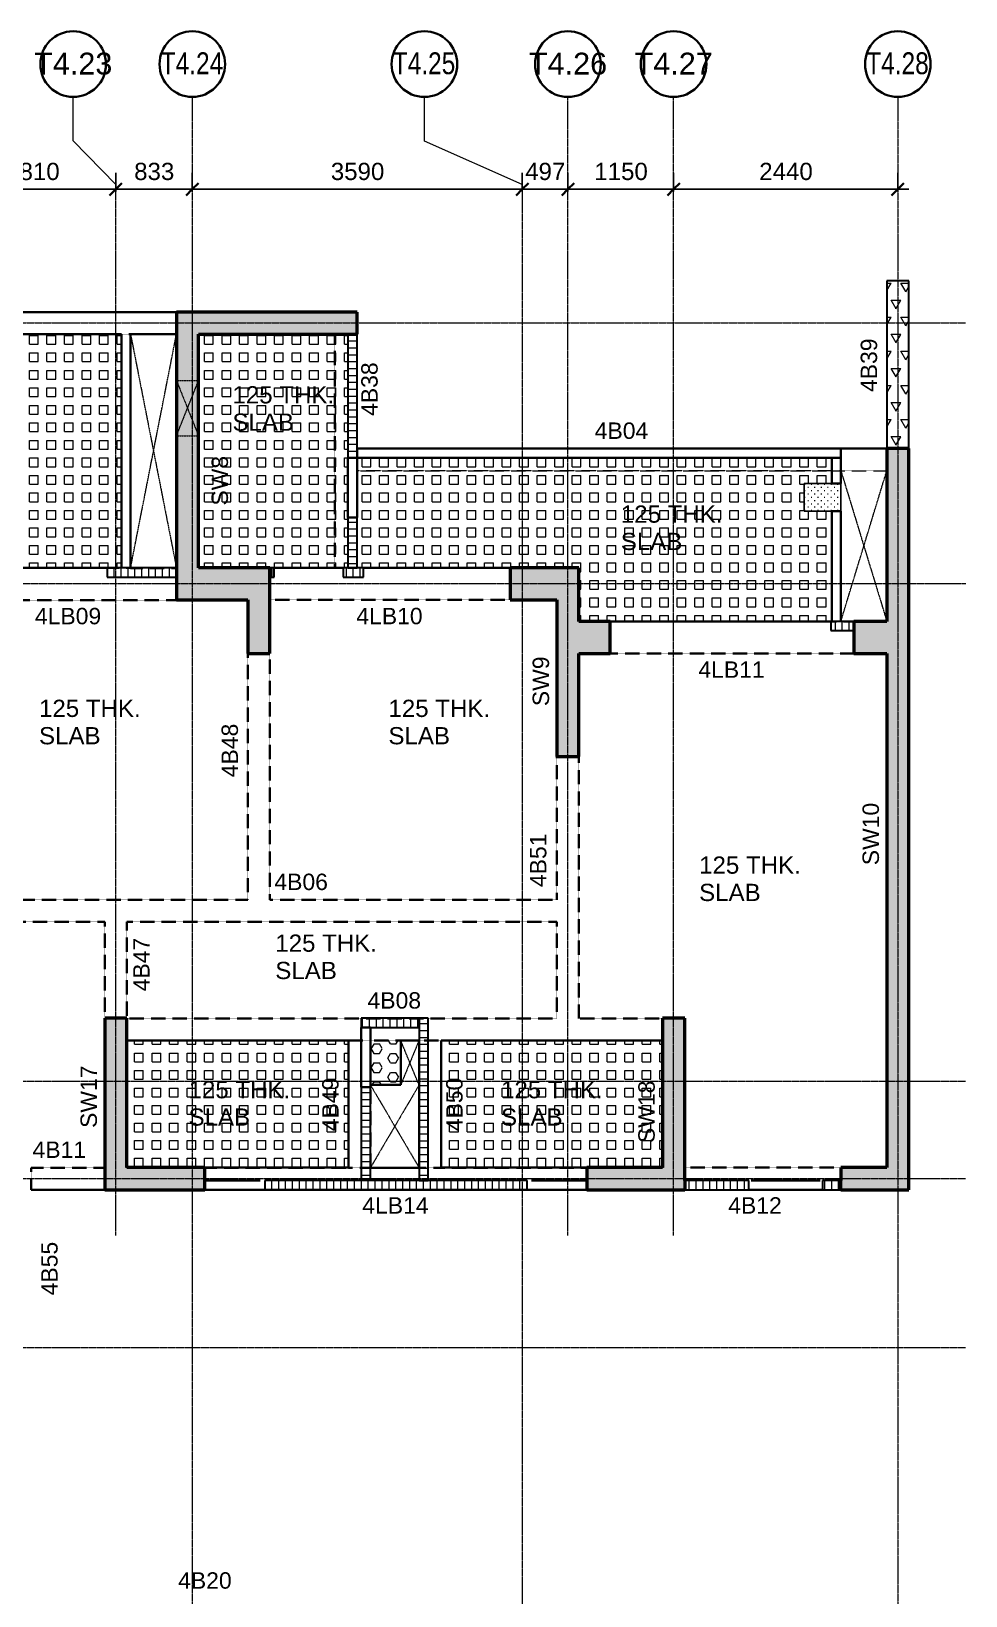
# Model space of a CAD drawing. Header units: millimetres. Extents: x 464749 to 583467, y -95146 to 240958.
# Drawn here: x 497225 to 507393, y 223932 to 240958 of the extents above; entities that cross this region are included whole.
import ezdxf

# ---------------------------------------------------------------- set-up
doc = ezdxf.new("R2010")
doc.units = ezdxf.units.MM
for name, pattern in [('_Beam Hidden', [3.571875, 2.38125, -1.190625]), ('_Grid Line', [45.24375, 38.1, -2.38125, 2.38125, -2.38125]), ('_Hidden 3_32_', [3.571875, 2.38125, -1.190625]), ('_Opening', [6.35, 2.38125, -0.79375, 0.79375, -0.79375, 0.79375, -0.79375])]:
    doc.linetypes.add(name, pattern=pattern)
for name, color, linetype, lineweight in [('A-ANNO-DIMS', 211, 'Continuous', 13), ('A-ANNO-DIMS-75', 211, 'Continuous', 13), ('A-DETL', 90, 'Continuous', 13), ('A-DETL-GENF', 92, 'Continuous', 9), ('A-FLOR', 192, 'Continuous', 35), ('A-FLOR-HDLN', 190, '_Hidden 3_32_', 35), ('A-WALL', 113, 'Continuous', 25), ('A-WALL-IDEN', 211, 'Continuous', 25), ('A-WALL-PATT', 111, 'Continuous', 25), ('G-ANNO-TEXT', 231, 'Continuous', 13), ('I-WALL', 2, 'Continuous', 25), ('S-BEAM', 12, 'Continuous', 35), ('S-BEAM-HDLN', 1, '_Hidden 3_32_', 35), ('S-BEAM-IDEN', 2, 'Continuous', 25), ('S-FNDN', 32, 'Continuous', 25), ('S-GRID', 1, 'Continuous', 13), ('S-GRID-IDEN', 1, 'Continuous', 35)]:
    doc.layers.add(name, color=color, linetype=linetype, lineweight=lineweight)
doc.styles.add('Arial', font='arial.ttf', dxfattribs={"height": 178.59375})
doc.styles.add('Arial_1', font='arial.ttf', dxfattribs={"height": 187.5})
doc.styles.add('Arial_2', font='arial.ttf', dxfattribs={"width": 0.8, "height": 238.125})
doc.styles.add('Arial_3', font='arial.ttf', dxfattribs={"height": 238.125})
doc.dimstyles.new('2_5mm_Arial_-_Tick', dxfattribs={"dimscale": 304.8, "dimtxt": 191.298637, "dimasz": 0.439453, "dimexe": 0.585938, "dimexo": 0.390625, "dimgap": 0.146484, "dimtad": 1, "dimdec": 0, "dimdsep": 46, "dimtxsty": 'Arial_1', "dimblk1": 'OBLIQUE', "dimblk2": 'OBLIQUE', "dimsah": 1, "dimcen": 0.09, "dimdle": 0.390625, "dimazin": 0, "dimtfac": 1, "dimtdec": 4, "dimtix": 1, "dimtmove": 0, "dimatfit": 3, "dimfxl": 1, "dimtvp": 1, "dimtolj": 1, "dimtzin": 0, "dimlwd": 25, "dimlwe": 25, "dimarcsym": 2})
pattern_1 = [(0, (0, 0), (0, 95.25), [95.25, -95.25]), (90, (0, 0), (-95.25, 6e-15), [95.25, -95.25])]

# ---------------------------------------------------------------- blocks, each defined once
blk = doc.blocks.new('Grid - Circle-1209190-2ND FLOOR')
at = {"layer": 'S-GRID-IDEN'}
blk.add_circle((0, 0), 4.76, dxfattribs=at)
blk = doc.blocks.new('Grid - Circle 2-1814698-2ND FLOOR')
at = {"layer": 'S-GRID-IDEN'}
blk.add_circle((0, 0), 4.76, dxfattribs=at)
blk = doc.blocks.new('DIMBLOCK21-2ND FLOOR')
at = {"layer": 'A-ANNO-DIMS-75', "lineweight": 25}
for p, q in [((496334, 239215), (496334, 239418)), ((498144, 239215), (498144, 239418)), ((496334, 239239), (498144, 239239)), ((496334, 239239), (496334, 239215)), ((498144, 239239), (498144, 239215))]:
    blk.add_line(p, q, dxfattribs=at)
at = {"layer": 'A-ANNO-DIMS-75', "lineweight": 35}
for p, q in [((496334, 239239), (496267, 239172)), ((496334, 239239), (496401, 239306)), ((498144, 239239), (498077, 239172)), ((498144, 239239), (498211, 239306))]:
    blk.add_line(p, q, dxfattribs=at)
at = {"layer": 'A-ANNO-DIMS-75', "color": 0, "lineweight": 25, "insert": (496951, 239527), "char_height": 187.5, "width": 692.21, "attachment_point": 1, "line_spacing_factor": 0.941778, "style": 'Arial_1'}
blk.add_mtext('1810', dxfattribs=at)
blk = doc.blocks.new('_Oblique')
at = {"color": 0, "linetype": 'ByBlock', "lineweight": -2}
blk.add_line((-0.5, -0.5), (0.5, 0.5), dxfattribs=at)
blk = doc.blocks.new('DIMBLOCK22-2ND FLOOR')
at = {"layer": 'A-ANNO-DIMS-75', "lineweight": 25}
for p, q in [((498144, 239215), (498144, 239418)), ((498977, 239215), (498977, 239418)), ((498144, 239239), (498977, 239239)), ((498144, 239239), (498144, 239215)), ((498977, 239239), (498977, 239215))]:
    blk.add_line(p, q, dxfattribs=at)
at = {"layer": 'A-ANNO-DIMS-75', "lineweight": 35}
for p, q in [((498144, 239239), (498077, 239172)), ((498144, 239239), (498211, 239306)), ((498977, 239239), (498910, 239172)), ((498977, 239239), (499044, 239306))]:
    blk.add_line(p, q, dxfattribs=at)
at = {"layer": 'A-ANNO-DIMS-75', "color": 0, "lineweight": 25, "insert": (498344, 239527), "char_height": 187.5, "width": 519.16, "attachment_point": 1, "line_spacing_factor": 0.941778, "style": 'Arial_1'}
blk.add_mtext('833', dxfattribs=at)
blk = doc.blocks.new('DIMBLOCK23-2ND FLOOR')
at = {"layer": 'A-ANNO-DIMS-75', "lineweight": 25}
for p, q in [((498977, 239215), (498977, 239418)), ((502567, 239215), (502567, 239418)), ((498977, 239239), (502567, 239239)), ((498977, 239239), (498977, 239215)), ((502567, 239239), (502567, 239215))]:
    blk.add_line(p, q, dxfattribs=at)
at = {"layer": 'A-ANNO-DIMS-75', "lineweight": 35}
for p, q in [((498977, 239239), (498910, 239172)), ((498977, 239239), (499044, 239306)), ((502567, 239239), (502500, 239172)), ((502567, 239239), (502634, 239306))]:
    blk.add_line(p, q, dxfattribs=at)
at = {"layer": 'A-ANNO-DIMS-75', "color": 0, "lineweight": 25, "insert": (500484, 239527), "char_height": 187.5, "width": 692.21, "attachment_point": 1, "line_spacing_factor": 0.941778, "style": 'Arial_1'}
blk.add_mtext('3590', dxfattribs=at)
blk = doc.blocks.new('DIMBLOCK24-2ND FLOOR')
at = {"layer": 'A-ANNO-DIMS-75', "lineweight": 25}
for p, q in [((502567, 239215), (502567, 239418)), ((503064, 239215), (503064, 239418)), ((502567, 239239), (503064, 239239)), ((502567, 239239), (502567, 239215)), ((503064, 239239), (503064, 239215))]:
    blk.add_line(p, q, dxfattribs=at)
at = {"layer": 'A-ANNO-DIMS-75', "lineweight": 35}
for p, q in [((502567, 239239), (502500, 239172)), ((502567, 239239), (502634, 239306)), ((503064, 239239), (502997, 239172)), ((503064, 239239), (503131, 239306))]:
    blk.add_line(p, q, dxfattribs=at)
at = {"layer": 'A-ANNO-DIMS-75', "color": 0, "lineweight": 25, "insert": (502599, 239527), "char_height": 187.5, "width": 519.16, "attachment_point": 1, "line_spacing_factor": 0.941778, "style": 'Arial_1'}
blk.add_mtext('497', dxfattribs=at)
blk = doc.blocks.new('DIMBLOCK25-2ND FLOOR')
at = {"layer": 'A-ANNO-DIMS-75', "lineweight": 25}
for p, q in [((503064, 239215), (503064, 239418)), ((504214, 239215), (504214, 239418)), ((503064, 239239), (504214, 239239)), ((503064, 239239), (503064, 239215)), ((504214, 239239), (504214, 239215))]:
    blk.add_line(p, q, dxfattribs=at)
at = {"layer": 'A-ANNO-DIMS-75', "lineweight": 35}
for p, q in [((503064, 239239), (502997, 239172)), ((503064, 239239), (503131, 239306)), ((504214, 239239), (504147, 239172)), ((504214, 239239), (504281, 239306))]:
    blk.add_line(p, q, dxfattribs=at)
at = {"layer": 'A-ANNO-DIMS-75', "color": 0, "lineweight": 25, "insert": (503351, 239527), "char_height": 187.5, "width": 692.21, "attachment_point": 1, "line_spacing_factor": 0.941778, "style": 'Arial_1'}
blk.add_mtext('1150', dxfattribs=at)
blk = doc.blocks.new('DIMBLOCK26-2ND FLOOR')
at = {"layer": 'A-ANNO-DIMS-75', "lineweight": 25}
for p, q in [((504214, 239215), (504214, 239418)), ((506654, 239215), (506654, 239418)), ((504214, 239239), (506773, 239239)), ((504214, 239239), (504214, 239215)), ((506654, 239239), (506654, 239215))]:
    blk.add_line(p, q, dxfattribs=at)
at = {"layer": 'A-ANNO-DIMS-75', "lineweight": 35}
for p, q in [((504214, 239239), (504147, 239172)), ((504214, 239239), (504281, 239306)), ((506654, 239239), (506587, 239172)), ((506654, 239239), (506721, 239306))]:
    blk.add_line(p, q, dxfattribs=at)
at = {"layer": 'A-ANNO-DIMS-75', "color": 0, "lineweight": 25, "insert": (505146, 239527), "char_height": 187.5, "width": 692.21, "attachment_point": 1, "line_spacing_factor": 0.941778, "style": 'Arial_1'}
blk.add_mtext('2440', dxfattribs=at)

msp = doc.modelspace()

# ---------------------------------------------------------------- hatches: boundary and pattern name
at = {"layer": 'A-DETL-GENF', "lineweight": 13}
h = msp.add_hatch(dxfattribs=at)
h.set_pattern_fill('FP_91', color=253, style=0, pattern_type=2)
h.set_pattern_definition(pattern_1)
h.paths.add_polyline_path([(490678.8, 235116), (498204.3, 235116), (498204.3, 237661.1), (491279.3, 237661.1), (491279.3, 236890.6), (491579.3, 236890.6), (491579.3, 236590.6), (490678.8, 236590.6), (490678.8, 235505.9)], flags=0)
h = msp.add_hatch(dxfattribs=at)
h.set_pattern_fill('FP_91', color=253, style=0, pattern_type=2)
h.set_pattern_definition(pattern_1)
h.paths.add_polyline_path([(499044.3, 235116), (500669.3, 235116), (500669.3, 237661.1), (499044.3, 237661.1), (499044.3, 235505.9)], flags=0)
h = msp.add_hatch(dxfattribs=at)
h.set_pattern_fill('FP_91', color=253, style=0, pattern_type=2)
h.set_pattern_definition(pattern_1)
h.paths.add_polyline_path([(504074.1, 234536.1), (505934, 234536.1), (505934, 235736.2), (505634, 235736.2), (505634.3, 236036.2), (505934, 236036.2), (505934, 236316.2), (500769.3, 236316.2), (500769.3, 235116), (503184.3, 235116), (503184.3, 234536.1)], flags=0)
at = {"layer": 'A-DETL-GENF', "lineweight": 18}
h = msp.add_hatch(dxfattribs=at)
h.set_pattern_fill('FP_92', style=0, pattern_type=2)
h.set_pattern_definition([(0, (0, 0), (71.438, 71.438), [8.93, -62.508]), (0, (35.72, 35.72), (71.438, 71.438), [8.93, -62.508])])
h.paths.add_polyline_path([(506034.3, 235736.2), (506034.3, 236036.2), (505634.3, 236036.2), (505634.3, 235736.2)], flags=0)
at = {"layer": 'A-DETL-GENF', "lineweight": 13}
h = msp.add_hatch(dxfattribs=at)
h.set_pattern_fill('FP_91', color=253, style=0, pattern_type=2)
h.set_pattern_definition(pattern_1)
h.paths.add_polyline_path([(500674.3, 228590.9), (500674.3, 229976.6), (498264.5, 229976.6), (498264.5, 228590.9), (499676.9, 228590.9)], flags=0)
h = msp.add_hatch(dxfattribs=at)
h.set_pattern_fill('FP_90', color=253, style=0, pattern_type=2)
h.set_pattern_definition([(0, (0, 0), (0, 103.111), [59.531, -119.062]), (120, (0, 0), (-89.296745, -51.5555), [59.531, -119.062]), (60, (59.53, 0), (-89.296745, 51.5555), [59.531, -119.062])])
h.paths.add_polyline_path([(501244.5, 229490.9), (501244.5, 229976.6), (500914.7, 229976.6), (500914.7, 229490.9)], flags=0)
h = msp.add_hatch(dxfattribs=at)
h.set_pattern_fill('FP_91', color=253, style=0, pattern_type=2)
h.set_pattern_definition(pattern_1)
h.paths.add_polyline_path([(504074.1, 228590.9), (504094.3, 228590.9), (504094.3, 229976.6), (501684.2, 229976.6), (501684.2, 228590.9)], flags=0)
at = {"layer": 'A-WALL-PATT', "lineweight": 13}
h = msp.add_hatch(dxfattribs=at)
h.set_pattern_fill('FP_1', color=254, style=0, pattern_type=2)
h.set_pattern_definition([(60, (0, 0), (-107.156315, 185.59982), [107.156, -107.156]), (120, (0, 0), (-214.312315, -0.00018), [107.156, -107.156]), (0, (-53.58, 92.8), (107.156, 185.6), [107.156, -107.156])])
h.paths.add_polyline_path([(506534.6, 236416.3), (506774.6, 236416.3), (506774.6, 238241.1), (506534.6, 238241.1)], flags=0)
at = {"layer": 'A-WALL-PATT'}
for points in [[(498804.6, 234769.1), (499044.6, 234769.1), (499044.3, 237901.1), (498804.6, 237901.1), (498804.6, 235019.1)], [(500769.6, 237661.5), (500769.6, 237901.5), (499044.6, 237901.5), (499044.6, 237661.5)], [(499044.6, 234769.1), (499579.6, 234769.1), (499579.6, 235119.1), (499044.6, 235119.1), (499044.6, 235116)], [(499676.9, 234186.6), (499819.6, 234186.6), (499819.6, 235119.1), (499579.6, 235119.1), (499579.6, 234186.6)], [(502944.6, 234769.1), (503184.6, 234769.1), (503184.3, 235119.1), (502434.7, 235119.1), (502434.7, 234769.1)], [(503184.6, 234186.2), (503184.3, 234769.1), (502944.6, 234769.1), (502944.6, 234186.2), (503184.3, 234186.2)], [(503524.6, 234186.6), (503524.6, 234536.6), (503184.6, 234536.1), (503184.6, 234186.6)], [(506774.6, 234186.6), (506774.6, 234536.6), (506174.3, 234536.6), (506174.3, 234186.6)], [(503184.6, 233066.5), (503184.6, 234186.2), (502944.6, 234186.2), (502944.6, 233066.5)], [(498264.8, 228350.9), (498264.5, 230216.6), (498024.8, 230216.6), (498024.8, 228350.9), (498264.5, 228350.9)], [(504334.6, 228591.4), (504334.6, 230216.6), (504094.6, 230216.6), (504094.6, 228591.4)], [(499114.8, 228351.4), (499114.8, 228591.4), (498264.8, 228590.9), (498264.8, 228351.4)], [(504074.1, 228351.4), (504334.6, 228351.4), (504334.6, 228591.4), (503269.6, 228590.9), (503269.6, 228351.4)], [(506534.6, 228351.4), (506534.6, 228591.4), (506034.6, 228591.4), (506034.6, 228351.4)]]:
    msp.add_hatch(color=9, dxfattribs=at).paths.add_polyline_path(points, flags=0)
at = {"layer": 'A-WALL-PATT', "lineweight": 13}
h = msp.add_hatch(dxfattribs=at)
h.set_pattern_fill('FP_58', color=254, angle=90, style=0, pattern_type=2)
h.set_pattern_definition([(360, (500669.64, 236988.9), (5e-13, 75), [])])
h.paths.add_polyline_path([(500669.6, 236316.3), (500769.6, 236316.3), (500769.3, 237661.5), (500669.6, 237661.5), (500669.6, 236322)], flags=0)
at = {"layer": 'A-WALL-PATT'}
h = msp.add_hatch(color=9, dxfattribs=at)
h.paths.add_polyline_path([(506534.6, 228351.4), (506774.6, 228351.4), (506774.6, 234186.6), (506534.6, 234186.6), (506534.6, 229362.2)], flags=0)
h.paths.add_polyline_path([(506534.6, 234536.6), (506774.6, 234536.6), (506774.6, 236416.2), (506534.6, 236416.2), (506534.6, 235505.9)], flags=0)
at = {"layer": 'A-WALL-PATT', "lineweight": 13}
h = msp.add_hatch(dxfattribs=at)
h.set_pattern_fill('FP_77', color=254, angle=90, style=0, pattern_type=2)
h.set_pattern_definition([(180, (500769.68, 235392.66), (-5e-13, -75), [])])
h.paths.add_polyline_path([(500669.7, 235119.1), (500769.7, 235119.1), (500769.3, 235666.3), (500669.7, 235666.3), (500669.7, 235505.9)], flags=0)
h = msp.add_hatch(dxfattribs=at)
h.set_pattern_fill('FP_60', color=254, angle=90, style=0, pattern_type=2)
h.set_pattern_definition([(90, (498427.64, 235019.07), (-75, 5e-15), [])])
h.paths.add_polyline_path([(498050.6, 235019.1), (498804.6, 235019.1), (498804.6, 235119.1), (498050.6, 235119.1), (498050.6, 235116)], flags=0)
h = msp.add_hatch(dxfattribs=at)
h.set_pattern_fill('FP_87', color=254, angle=90, style=0, pattern_type=2)
h.set_pattern_definition([(90, (499844.2, 235019.07), (-75, 5e-13), [])])
h.paths.add_polyline_path([(499819.6, 235019.1), (499868.8, 235019.1), (499868.8, 235119.1), (499819.6, 235119.1), (499819.6, 235116)], flags=0)
h = msp.add_hatch(dxfattribs=at)
h.set_pattern_fill('FP_59', color=254, angle=90, style=0, pattern_type=2)
h.set_pattern_definition([(90, (500728.72, 235019.07), (-75, 5e-15), [])])
h.paths.add_polyline_path([(500769.3, 235019.1), (500838.7, 235019.1), (500838.7, 235119.1), (500618.8, 235119.1), (500618.8, 235019.1), (500669.3, 235019.1)], flags=0)
h = msp.add_hatch(dxfattribs=at)
h.set_pattern_fill('FP_78', color=254, angle=90, style=0, pattern_type=2)
h.set_pattern_definition([(90, (506049.5, 234436.59), (-75, 5e-15), [])])
h.paths.add_polyline_path([(505924.7, 234436.6), (506174.3, 234436.6), (506174.3, 234536.6), (505924.7, 234536.1)], flags=0)
h = msp.add_hatch(dxfattribs=at)
h.set_pattern_fill('FP_54', color=254, angle=90, style=0, pattern_type=2)
h.set_pattern_definition([(90, (501129.6, 230116.576), (-75, 5e-13), [])])
h.paths.add_polyline_path([(501444.6, 230116.6), (501444.6, 230216.6), (500814.6, 230216.6), (500814.6, 230116.6)], flags=0)
h = msp.add_hatch(dxfattribs=at)
h.set_pattern_fill('FP_55', color=254, angle=90, style=0, pattern_type=2)
h.set_pattern_definition([(0, (501444.575, 229333.894), (0, 75), [])])
h.paths.add_polyline_path([(501544.6, 228451.2), (501544.6, 230216.6), (501444.6, 230216.6), (501444.6, 228451.2)], flags=0)
h = msp.add_hatch(dxfattribs=at)
h.set_pattern_fill('FP_53', color=254, angle=90, style=0, pattern_type=2)
h.set_pattern_definition([(180, (500914.875, 228958.66), (-5e-13, -75), [])])
h.paths.add_polyline_path([(500914.9, 228451.4), (500914.9, 229465.9), (500814.9, 229465.9), (500814.9, 228451.4)], flags=0)
h = msp.add_hatch(dxfattribs=at)
h.set_pattern_fill('FP_52', color=254, angle=90, style=0, pattern_type=2)
h.set_pattern_definition([(270, (501192.22, 228451.386), (75, -5e-13), [])])
h.paths.add_polyline_path([(499764.8, 228351.4), (502619.6, 228351.4), (502619.6, 228451.4), (499764.8, 228451.4)], flags=0)
h = msp.add_hatch(dxfattribs=at)
h.set_pattern_fill('FP_57', color=254, angle=90, style=0, pattern_type=2)
h.set_pattern_definition([(270, (504684.6, 228451.386), (75, -5e-13), [])])
h.paths.add_polyline_path([(505034.6, 228351.4), (505034.6, 228451.4), (504334.6, 228451.4), (504334.6, 228351.4)], flags=0)
h = msp.add_hatch(dxfattribs=at)
h.set_pattern_fill('FP_56', color=254, angle=90, style=0, pattern_type=2)
h.set_pattern_definition([(90, (505934.6, 228351.386), (-75, 5e-13), [])])
h.paths.add_polyline_path([(506034.6, 228351.4), (506034.6, 228451.4), (505834.6, 228451.4), (505834.6, 228351.4)], flags=0)

# ---------------------------------------------------------------- linework, layer by layer
at = {"layer": 'A-DETL', "linetype": '_Opening'}
for p, q in [((498304.7, 237660.6), (498804.1, 235119.1)), ((498304.7, 237660.6), (498804.1, 235119.1)), ((498305.2, 235119.1), (498804.6, 237660.7)), ((498305.2, 235119.1), (498804.6, 237660.7)), ((498804.2, 236555.3), (499044.6, 237155.5)), ((498804.6, 237156.3), (499044.6, 236555.5)), ((499044.6, 237155.5), (498804.6, 237155.5)), ((498804.2, 236555.3), (499044.6, 236555.3)), ((506034.3, 236176.1), (506534.4, 234536.6)), ((506034.3, 236176.1), (506534.4, 234536.6)), ((506034.4, 234536.6), (506534.5, 236176.1)), ((506034.4, 234536.6), (506534.5, 236176.1)), ((501444.5, 229976.6), (501244.5, 229490.9)), ((501444.5, 229490.9), (501244.5, 229976.6)), ((500914.7, 229490.9), (501444.5, 228590.9)), ((501444.5, 229490.9), (500914.9, 228591.3))]:
    msp.add_line(p, q, dxfattribs=at)
at = {"layer": 'A-DETL', "lineweight": 35}
for p, q in [((500769.6, 236316.2), (500669.6, 236316.2)), ((500669.6, 236316.2), (500669.6, 235666.3)), ((500769.6, 235666.3), (500769.6, 236316.2)), ((500669.6, 235666.3), (500769.6, 235666.3)), ((500814.5, 230116.6), (500814.5, 229465.9)), ((500914.7, 230116.6), (500814.5, 230116.6)), ((500914.7, 229465.9), (500914.7, 230116.6)), ((498264.8, 229976.6), (500674.3, 229976.6)), ((501684.5, 229976.6), (504094.3, 229976.6)), ((500814.5, 229465.9), (500914.7, 229465.9)), ((499714.2, 228451.2), (499114.8, 228451.2)), ((502669.2, 228451.2), (503269.2, 228451.2)), ((505059.6, 228451.1), (505809.5, 228451.1))]:
    msp.add_line(p, q, dxfattribs=at)
at = {"layer": 'A-DETL', "linetype": '_Beam Hidden'}
for p, q in [((506034.3, 236176.2), (500769.6, 236176.2)), ((500769.6, 236176.2), (505934, 236176.2)), ((505934, 236176.2), (506534.6, 236176.2))]:
    msp.add_line(p, q, dxfattribs=at)
at = {"layer": 'A-DETL', "lineweight": 25}
for p, q in [((505634.3, 236036.2), (505634.3, 235736.2)), ((506034.3, 236036.2), (505634.3, 236036.2)), ((506034.3, 235736.2), (506034.3, 236036.2)), ((505634.3, 235736.2), (506034.3, 235736.2)), ((501244.5, 229490.9), (501244.5, 229976.6)), ((500914.7, 229490.9), (501244.5, 229490.9))]:
    msp.add_line(p, q, dxfattribs=at)
at = {"layer": 'A-FLOR'}
for p, q in [((498204.6, 237660.6), (498204.6, 235119.1)), ((498304.6, 235119.1), (498304.6, 237660.6)), ((500669.3, 237661.1), (499044.6, 237661.1)), ((506034.3, 236416.2), (500769.6, 236416.2)), ((506034.3, 236036.2), (506034.3, 236416.2)), ((500769.6, 236316.2), (506034.3, 236316.2)), ((500769.6, 235666.3), (500769.6, 236176.2)), ((505934.3, 236316.2), (505934.3, 236036.2)), ((506034.3, 236316.2), (505934.3, 236316.2)), ((505934.3, 236036.2), (506034.3, 236036.2)), ((506034.3, 235736.2), (505934.3, 235736.2)), ((505934.3, 235736.2), (505934.3, 234536.6)), ((506034.3, 234536.6), (506034.3, 235736.2)), ((498050.6, 235119.1), (496454.6, 235119.1)), ((500618.8, 235119.1), (499868.8, 235119.1)), ((502434.7, 235119.1), (500838.7, 235119.1)), ((505924.7, 234536.1), (503524.6, 234536.1)), ((500674.7, 229976.6), (500674.7, 228591.4)), ((501244.5, 229490.9), (501244.5, 229976.6)), ((501244.5, 229976.6), (501444.5, 229976.6)), ((501444.5, 229976.6), (501444.5, 228590.9)), ((501684.5, 228591.4), (501684.5, 229976.6)), ((500914.7, 229465.9), (500914.7, 229490.9)), ((500914.7, 229490.9), (501244.5, 229490.9)), ((500674.3, 228591.4), (499114.8, 228591.4)), ((501444.5, 228590.9), (500914.9, 228590.9)), ((503269.6, 228591.4), (501684.5, 228591.4)), ((497224.6, 228350.9), (498024.8, 228350.9)), ((499114.8, 228351.4), (499764.8, 228351.4)), ((502619.6, 228351.4), (503269.6, 228351.4)), ((505034.6, 228351.4), (505834.6, 228351.4))]:
    msp.add_line(p, q, dxfattribs=at)
at = {"layer": 'A-FLOR-HDLN'}
for p, q in [((498304.6, 237660.7), (498304.6, 237661.1)), ((498304.6, 237661.1), (498304.6, 237660.7)), ((500769.6, 237661.1), (500669.3, 237661.1)), ((500769.6, 236416.2), (500769.3, 236416.2)), ((500769.3, 236416.2), (500769.3, 236316.2)), ((500769.3, 236316.2), (500769.6, 236316.2)), ((492979.7, 235118.6), (498304.6, 235118.6)), ((498304.6, 235116.1), (498304.6, 235119.1)), ((498804.6, 235116.1), (498304.6, 235116.1)), ((500769.6, 235119.1), (500669.3, 235119.1)), ((503184.6, 234536.5), (503184.6, 234536.1)), ((503184.6, 234536.1), (503524.6, 234536.1)), ((505934.2, 234536.1), (505924.7, 234536.1)), ((505934.3, 234536.5), (505934.3, 234536.1)), ((506174.3, 234536.1), (505934.3, 234536.1)), ((506034.3, 234536.1), (506034.3, 234536.5)), ((500914.7, 228590.9), (500914.7, 229465.9)), ((498264.8, 228591.3), (498264.8, 228590.9)), ((500914.8, 228590.9), (500914.7, 228590.9)), ((504094.6, 228590.9), (504094.6, 228591.3))]:
    msp.add_line(p, q, dxfattribs=at)
at = {"layer": 'A-WALL', "lineweight": 50}
for p, q in [((498804.6, 235119.1), (498804.6, 235019.1)), ((504334.6, 228351.4), (504334.6, 228351.4)), ((506034.6, 228351.4), (506034.6, 228351.4))]:
    msp.add_line(p, q, dxfattribs=at)
at = {"layer": 'A-WALL', "color": 2, "lineweight": 50}
for p, q in [((504334.6, 228451.4), (504334.6, 228351.4)), ((506034.6, 228351.4), (506034.6, 228451.4))]:
    msp.add_line(p, q, dxfattribs=at)
at = {"layer": 'I-WALL', "color": 50, "lineweight": 30}
for p, q in [((506534.6, 238241.1), (506534.6, 236416.3)), ((506774.6, 238241.1), (506534.6, 238241.1)), ((506774.6, 236416.3), (506774.6, 238241.1)), ((500669.6, 237661.5), (500669.6, 236316.3)), ((500769.6, 237661.5), (500669.6, 237661.5)), ((500769.6, 236316.3), (500769.6, 237661.5)), ((506534.6, 236416.3), (506774.6, 236416.3)), ((500669.6, 236316.3), (500769.3, 236316.3)), ((500769.3, 235666.3), (500669.7, 235666.3)), ((500669.7, 235666.3), (500669.7, 235119.1)), ((500769.7, 235119.1), (500769.7, 235666.3)), ((498804.6, 235119.1), (498050.6, 235119.1)), ((498050.6, 235119.1), (498050.6, 235019.1)), ((498050.6, 235019.1), (498804.6, 235019.1)), ((499868.8, 235119.1), (499819.6, 235119.1)), ((499819.6, 235119.1), (499819.6, 235019.1)), ((499819.6, 235019.1), (499868.8, 235019.1)), ((499868.8, 235019.1), (499868.8, 235119.1)), ((500669.3, 235119.1), (500618.8, 235119.1)), ((500618.8, 235119.1), (500618.8, 235019.1)), ((500618.8, 235019.1), (500838.7, 235019.1)), ((500838.7, 235119.1), (500769.7, 235119.1)), ((500838.7, 235019.1), (500838.7, 235119.1)), ((506174.3, 234536.6), (505924.7, 234536.6)), ((505924.7, 234536.1), (505924.7, 234436.6)), ((506174.3, 234436.6), (506174.3, 234536.6)), ((505924.7, 234436.6), (506174.3, 234436.6)), ((501444.6, 230216.6), (500814.6, 230216.6)), ((500814.6, 230216.6), (500814.6, 230116.6)), ((501444.6, 230116.6), (501444.6, 230216.6)), ((501444.6, 230216.6), (501444.6, 228451.2)), ((501544.6, 230216.6), (501444.6, 230216.6)), ((501544.6, 228451.2), (501544.6, 230216.6)), ((500814.6, 230116.6), (501444.6, 230116.6)), ((500914.9, 229465.9), (500814.9, 229465.9)), ((500814.9, 229465.9), (500814.9, 228451.4)), ((500914.9, 228451.4), (500914.9, 229465.9)), ((502619.6, 228451.4), (499764.8, 228451.4)), ((499764.8, 228451.4), (499764.8, 228351.4)), ((499764.8, 228351.4), (502619.6, 228351.4)), ((501444.6, 228451.2), (501544.6, 228451.2)), ((502619.6, 228351.4), (502619.6, 228451.4)), ((505034.6, 228451.4), (504334.6, 228451.4)), ((504334.6, 228351.4), (505034.6, 228351.4)), ((505034.6, 228351.4), (505034.6, 228451.4)), ((506034.6, 228451.4), (505834.6, 228451.4)), ((505834.6, 228451.4), (505834.6, 228351.4)), ((505834.6, 228351.4), (506034.6, 228351.4))]:
    msp.add_line(p, q, dxfattribs=at)
at = {"layer": 'S-BEAM'}
for p, q in [((498804.6, 237900.6), (490679.7, 237900.6)), ((491279.7, 237660.6), (498204.3, 237660.6)), ((498304.6, 237660.6), (498804.6, 237660.6)), ((506534.6, 236416.2), (506034.3, 236416.2)), ((501244.5, 229976.1), (501444.5, 229976.1)), ((499114.8, 228350.9), (499114.8, 228351.3)), ((499114.8, 228350.9), (503269.6, 228350.9)), ((503269.6, 228351.3), (503269.6, 228350.9))]:
    msp.add_line(p, q, dxfattribs=at)
at = {"layer": 'S-BEAM-HDLN'}
for p, q in [((498304.6, 237660.6), (498204.3, 237660.6)), ((500529.6, 235119.1), (500529.6, 237661.1)), ((498804.6, 235118.6), (498304.7, 235118.6)), ((496454.6, 234768.6), (498804.6, 234768.6)), ((498804.6, 234769.1), (498804.6, 234768.6)), ((499819.6, 234769.1), (502434.7, 234769.1)), ((499579.6, 234186.6), (499579.6, 231506.2)), ((499819.6, 231506.2), (499819.6, 234186.6)), ((503524.6, 234186.1), (503524.6, 234186.5)), ((503524.6, 234186.1), (506174.3, 234186.1)), ((506174.3, 234186.5), (506174.3, 234186.1)), ((502944.6, 233066.1), (503184.6, 233066.1)), ((502944.6, 233066.1), (502944.6, 231506.2)), ((503184.6, 230216.1), (503184.6, 233066.1)), ((499579.6, 231506.2), (496454.6, 231506.2)), ((502944.6, 231506.2), (499819.6, 231506.2)), ((496214.6, 231266.2), (498024.8, 231266.2)), ((498024.8, 231266.2), (498024.8, 230216.6)), ((498264.8, 231266.2), (502944.6, 231266.2)), ((498264.8, 230216.6), (498264.8, 231266.2)), ((502944.6, 231266.2), (502944.6, 230216.1)), ((502944.6, 230216.1), (498264.8, 230216.1)), ((504094.6, 230216.1), (503184.6, 230216.1)), ((500674.3, 229976.1), (498264.8, 229976.1)), ((500674.3, 229976.1), (500674.6, 229976.1)), ((500674.7, 229976.1), (500914.7, 229976.1)), ((500914.7, 229976.1), (501244.5, 229976.1)), ((500914.7, 229490.9), (500914.7, 229976.1)), ((501444.5, 229976.1), (501684.2, 229976.1)), ((501684.2, 229976.1), (501684.5, 229976.1)), ((504094.3, 229976.1), (501684.5, 229976.1)), ((497224.8, 228350.9), (497224.8, 228590.9)), ((497224.8, 228590.9), (498024.8, 228590.9)), ((500674.3, 228590.9), (499114.8, 228590.9)), ((500674.3, 228590.9), (500674.6, 228590.9)), ((500674.7, 228591.4), (500674.7, 228590.9)), ((500914.7, 228590.9), (500674.7, 228590.9)), ((501684.2, 228590.9), (501444.5, 228590.9)), ((501684.2, 228590.9), (501684.5, 228590.9)), ((501684.5, 228590.9), (501684.5, 228591.4)), ((503269.6, 228590.9), (501684.5, 228590.9)), ((506034.6, 228591.4), (504334.6, 228591.4))]:
    msp.add_line(p, q, dxfattribs=at)
at = {"layer": 'S-FNDN', "lineweight": 50}
for p, q in [((498804.6, 237901.1), (498804.6, 235119.1)), ((499044.6, 237901.1), (498804.6, 237901.1)), ((500769.6, 237901.5), (499044.6, 237901.5)), ((499044.6, 237901.5), (499044.6, 237901.1)), ((500769.6, 237661.5), (500769.6, 237901.5)), ((499044.6, 237661.5), (500769.6, 237661.5)), ((499044.6, 235119.1), (499044.6, 237661.1)), ((506534.6, 236416.2), (506534.6, 234536.6)), ((506774.6, 236416.2), (506534.6, 236416.2)), ((506774.6, 234536.6), (506774.6, 236416.2)), ((498804.6, 235019.1), (498804.6, 234769.1)), ((499819.6, 235119.1), (499044.6, 235119.1)), ((499819.6, 234186.6), (499819.6, 235119.1)), ((503184.6, 235119.1), (502434.7, 235119.1)), ((502434.7, 235119.1), (502434.7, 234769.1)), ((503184.6, 235116.1), (503184.6, 235119.1)), ((503184.6, 234536.6), (503184.6, 235115.9)), ((498804.6, 234769.1), (499579.6, 234769.1)), ((499579.6, 234769.1), (499579.6, 234186.6)), ((502434.7, 234769.1), (502944.6, 234769.1)), ((502944.6, 234769.1), (502944.6, 233066.5)), ((503524.6, 234536.6), (503184.6, 234536.6)), ((503524.6, 234186.6), (503524.6, 234536.1)), ((506534.6, 234536.6), (506174.3, 234536.6)), ((506174.3, 234536.6), (506174.3, 234186.6)), ((506774.6, 234186.6), (506774.6, 234536.6)), ((499579.6, 234186.6), (499819.6, 234186.6)), ((503184.6, 234186.6), (503524.6, 234186.6)), ((503184.6, 234186.2), (503184.6, 234186.6)), ((503184.6, 233066.5), (503184.6, 234186.2)), ((506174.3, 234186.6), (506534.6, 234186.6)), ((506534.6, 234186.6), (506534.6, 228591.4)), ((506774.6, 228351.4), (506774.6, 234186.6)), ((502944.6, 233066.5), (503184.6, 233066.5)), ((498024.8, 230216.6), (498024.8, 228350.9)), ((498264.8, 230216.6), (498024.8, 230216.6)), ((498264.8, 228591.4), (498264.8, 230216.6)), ((504094.6, 230216.6), (504094.6, 228591.4)), ((504334.6, 230216.6), (504094.6, 230216.6)), ((504334.6, 228451.4), (504334.6, 230216.6)), ((499114.8, 228591.4), (498264.8, 228591.4)), ((499114.8, 228351.4), (499114.8, 228590.9)), ((504094.3, 228591.4), (503269.6, 228591.4)), ((503269.6, 228590.9), (503269.6, 228351.4)), ((506534.6, 228591.4), (506034.6, 228591.4)), ((506034.6, 228591.4), (506034.6, 228451.4)), ((498024.8, 228350.9), (498264.8, 228350.9)), ((498264.8, 228351.4), (499114.8, 228351.4)), ((498264.8, 228350.9), (498264.8, 228351.4)), ((503269.6, 228351.4), (504334.6, 228351.4)), ((506034.6, 228351.4), (506534.6, 228351.4)), ((506534.6, 228351.4), (506774.6, 228351.4))]:
    msp.add_line(p, q, dxfattribs=at)
at = {"layer": 'S-GRID', "lineweight": 18}
for p, q in [((497680.3, 239767.8), (497680.3, 240244)), ((501502.1, 239762.1), (501502.1, 240244)), ((498144.4, 239291.5), (497680.3, 239767.8)), ((502567.3, 239291.5), (501502.1, 239762.1))]:
    msp.add_line(p, q, dxfattribs=at)
at = {"layer": 'S-GRID', "linetype": '_Grid Line', "lineweight": 18}
for p, q in [((498977, 240244), (498977, 215078.7)), ((503064.2, 227854.1), (503064.2, 240244)), ((504214.2, 227854.1), (504214.2, 240244)), ((506654.2, 240244), (506654.2, 213997.8)), ((498144.4, 227854.1), (498144.4, 239291.5)), ((502567.3, 239291.5), (502567.3, 213997.8)), ((466406.8, 237784.1), (507392.8, 237784.1)), ((507392.8, 234944.1), (466406.8, 234944.1)), ((466406.8, 229532.6), (507392.8, 229532.6)), ((466406.8, 228474.1), (507392.8, 228474.1)), ((466406.8, 226632.6), (507392.8, 226632.6))]:
    msp.add_line(p, q, dxfattribs=at)

# ---------------------------------------------------------------- block references
at = {"layer": 'S-GRID-IDEN', "xscale": 74.99999999999996, "yscale": 74.99999999999996, "zscale": 74.99999999999996}
for p in [(497680.3, 240601.2), (503064.2, 240601.2), (504214.2, 240601.2)]:
    msp.add_blockref('Grid - Circle-1209190-2ND FLOOR', p, dxfattribs=at)
at = {"layer": 'S-GRID-IDEN', "xscale": 74.99999999999996, "yscale": 74.99999999999996, "zscale": 74.99999999999996, "rotation": 180}
for p in [(498977, 240601.2), (501502.1, 240601.2), (506654.2, 240601.2)]:
    msp.add_blockref('Grid - Circle 2-1814698-2ND FLOOR', p, dxfattribs=at)

# ---------------------------------------------------------------- texts
at = {"layer": 'A-WALL-IDEN', "lineweight": 13, "char_height": 178.59, "attachment_point": 1, "rotation": 90, "style": 'Arial'}
for s, insert, width in [('SW8', (499186.3, 235796.5), 673.417), ('SW9', (502680.2, 233613.8), 673.417), ('SW10', (506270.2, 231882.5), 841.772), ('SW17', (497760.4, 229023.2), 841.772), ('SW18', (503830.1, 228859.2), 841.772)]:
    msp.add_mtext(s, dxfattribs=dict(at, insert=insert, width=width))
at = {"layer": 'G-ANNO-TEXT', "color": 7, "lineweight": 25, "char_height": 187.5, "attachment_point": 1, "style": 'Arial_1'}
for s, insert, width in [('125 THK.', (499413.7, 237095.9), 1340.822), ('SLAB', (499413.7, 236798.3), 805.696), ('125 THK.', (503639.8, 235797.7), 1340.822), ('SLAB', (503639.8, 235500), 805.696), ('125 THK.', (497308.7, 233683.6), 1340.822), ('125 THK.', (501111.2, 233683.6), 1340.822), ('SLAB', (497308.7, 233385.9), 805.696), ('SLAB', (501111.2, 233385.9), 805.696), ('125 THK.', (504491.9, 231977.7), 1340.822), ('SLAB', (504491.9, 231680), 805.696), ('125 THK.', (499879.9, 231128.3), 1340.822), ('SLAB', (499879.9, 230830.6), 805.696), ('125 THK.', (498936.2, 229533.5), 1340.822), ('125 THK.', (502336.2, 229533.5), 1340.822), ('SLAB', (498936.2, 229235.8), 805.696), ('SLAB', (502336.2, 229235.8), 805.696)]:
    msp.add_mtext(s, dxfattribs=dict(at, insert=insert, width=width))
at = {"layer": 'S-BEAM-IDEN', "lineweight": 13, "char_height": 178.59, "width": 709.493, "attachment_point": 1, "style": 'Arial'}
for s, insert, rotation in [('4B39', (506249.9, 237032.5), 90), ('4B38', (500815.1, 236772.7), 90), ('4B04', (503355.9, 236700.9), 0.00037), ('4B48', (499295, 232839.8), 90), ('4B51', (502650.9, 231644.7), 90), ('4B47', (498333.5, 230510.4), 90), ('4B49', (500390, 228987.4), 90), ('4B50', (501739.4, 228987.4), 90), ('4B55', (497332.6, 227201.3), 90)]:
    msp.add_mtext(s, dxfattribs=dict(at, insert=insert, rotation=rotation))
at = {"layer": 'S-BEAM-IDEN', "lineweight": 13, "char_height": 178.59, "attachment_point": 1, "style": 'Arial'}
for s, insert, width in [('4LB09', (497264.1, 234683.3), 877.848), ('4LB10', (500761.6, 234683.7), 877.848), ('4LB11', (504483.9, 234100.8), 877.848), ('4B06', (499869.9, 231790.8), 709.493), ('4B08', (500883.6, 230500.8), 709.493), ('4B11', (497238.7, 228875.6), 709.493), ('4LB14', (500826.7, 228269.2), 877.848), ('4B12', (504808.6, 228269.2), 709.493), ('4B20', (498822.7, 224187.4), 709.493)]:
    msp.add_mtext(s, dxfattribs=dict(at, insert=insert, width=width))
at = {"layer": 'S-GRID-IDEN', "lineweight": 13, "char_height": 238.12, "attachment_point": 1}
for s, insert, width, style in [('T4.23', (497256.2, 240725.8), 1028.164, 'Arial_3'), ('T4.24', (498632.9, 240729.6), 822.531, 'Arial_2'), ('T4.25', (501158, 240729.6), 822.531, 'Arial_2'), ('T4.26', (502640.2, 240725.8), 1028.164, 'Arial_3'), ('T4.27', (503790.1, 240725.8), 1028.164, 'Arial_3'), ('T4.28', (506310.1, 240729.6), 822.531, 'Arial_2')]:
    msp.add_mtext(s, dxfattribs=dict(at, insert=insert, width=width, style=style))

# ---------------------------------------------------------------- dimensions: what is measured, and where the dimension line sits
at = {"layer": 'A-ANNO-DIMS', "lineweight": 25}
for base, p1, p2, override, picture, middle in [((498144.4, 239239.3), (496334.2, 239334), (498144.4, 239334), {"dimpost": '<>', "dimfxl": 1810.251311}, 'DIMBLOCK21-2ND FLOOR', (497239.3, 239379.6)), ((498977, 239239.3), (498144.4, 239334), (498977, 239334), {"dimpost": '<>', "dimfxl": 832.519382}, 'DIMBLOCK22-2ND FLOOR', (498560.7, 239379.7)), ((502567.3, 239239.3), (498977, 239334), (502567.3, 239334), {"dimpost": '<>', "dimfxl": 3590.298708}, 'DIMBLOCK23-2ND FLOOR', (500772.1, 239379.7)), ((503064.2, 239239.3), (502567.3, 239334), (503064.2, 239334), {"dimpost": '<>', "dimfxl": 496.958096}, 'DIMBLOCK24-2ND FLOOR', (502815.7, 239379.6)), ((504214.2, 239239.3), (503064.2, 239334), (504214.2, 239334), {"dimpost": '<>', "dimfxl": 1149.972268}, 'DIMBLOCK25-2ND FLOOR', (503639.2, 239379.6)), ((506654.2, 239239.3), (504214.2, 239334), (506654.2, 239334), {"dimpost": '<>', "dimfxl": 2440.053873}, 'DIMBLOCK26-2ND FLOOR', (505434.2, 239379.6))]:
    dim = msp.add_linear_dim(base=base, p1=p1, p2=p2, dimstyle='2_5mm_Arial_-_Tick', override=override, dxfattribs=at)
    dim.commit()
    dim.dimension.update_dxf_attribs({"geometry": picture, "text_midpoint": middle})

doc.saveas('drawing.dxf')
